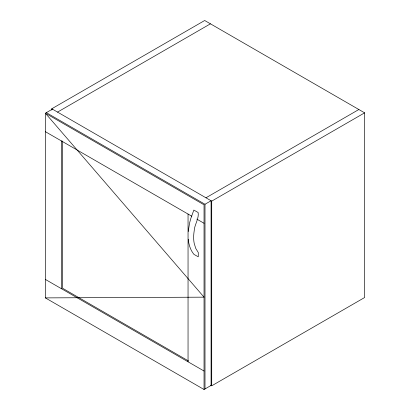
<?xml version="1.0" encoding="UTF-8"?>
<svg xmlns="http://www.w3.org/2000/svg" width="410" height="410" viewBox="0 0 410 410"><rect width="100%" height="100%" fill="white"/><g stroke="black" fill="none" stroke-linecap="round" stroke-linejoin="round"><path stroke-width="0.61" d="M188.246 231.527L189.538 223.24L190.66 218.93L193.827 210.074L198.122 212.477C199.168 218.812 194.468 224.536 194.176 230.927A38.95 22.488 -60 0 0 194.176 243.279L195.734 248.373L198.281 252.55L198.261 256.809L193.966 254.4C190.419 250.161 188.779 244.647 188.251 239.22M51.778 110.054L51.778 108.778L204.682 20.5L364.623 112.842L364.623 297.527L211.719 385.805L210.668 385.2M52.413 109.147L45.377 113.211L45.377 297.896L204.042 389.5L211.078 385.436L211.078 200.751L205 204.262L46.335 112.658M57.533 112.104L210.438 23.826M205.958 197.794L358.863 109.516M51.778 108.778L211.719 201.12L364.623 112.842M45.377 297.896L204.042 297.158L45.377 113.211L204.042 204.815L204.042 389.5M45.377 131.682L191.834 216.234M196.831 219.119L204.042 223.281M188.451 360.923L62.33 288.107L62.33 140.999M45.377 279.43L204.042 371.029M211.719 201.12L211.719 385.805M205 204.262L205 388.946M188.046 214.051L188.046 361.799M61.372 140.912L61.372 288.66"/></g></svg>
